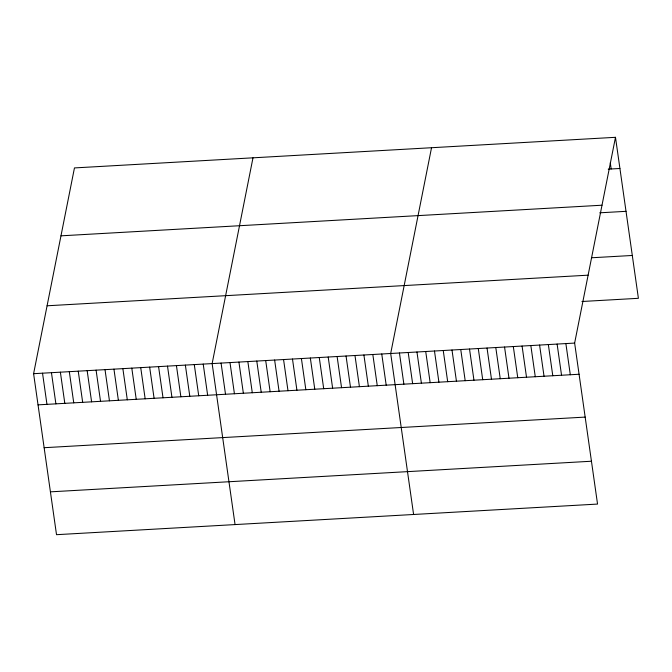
<?xml version="1.0" encoding="UTF-8"?>
<svg xmlns="http://www.w3.org/2000/svg" width="672" height="672" viewBox="0 0 672 672"><rect width="100%" height="100%" fill="white"/><g stroke="black" fill="none" stroke-linecap="round" stroke-linejoin="round"><path stroke-width="1.01" d="M615.485 137.315L574.636 343.081L597.542 504.076L56.515 534.685L33.6 373.691L74.458 167.924L615.485 137.315L638.4 298.309L581.952 301.501M252.991 157.819L212.142 363.586L235.057 524.588M431.533 147.722L390.684 353.489L413.599 514.483M608.244 169.142L619.92 168.479M60.976 235.83L602.003 205.212M599.743 212.814L626.018 211.327M591.427 257.779L632.302 255.469M47.082 305.785L588.118 275.176M33.6 373.691L574.636 343.081M38.035 404.863L579.071 374.254M44.134 447.703L585.169 417.094M50.417 491.845L591.452 461.236M610.277 162.742L611.167 168.974M565.874 343.577L570.31 374.749M557.113 344.072L561.548 375.245M548.352 344.568L552.787 375.74M539.591 345.064L544.034 376.236M530.838 345.559L535.273 376.732M522.077 346.055L526.512 377.227M513.316 346.55L517.751 377.723M504.554 347.046L508.99 378.218M495.793 347.542L500.237 378.714M487.04 348.037L491.476 379.21M478.279 348.533L482.714 379.705M469.518 349.028L473.953 380.201M460.757 349.524L465.192 380.696M451.996 350.02L456.439 381.192M443.243 350.515L447.678 381.688M434.482 351.011L438.917 382.183M425.72 351.506L430.156 382.679M416.959 352.002L421.394 383.174M408.198 352.498L412.633 383.67M399.445 352.993L403.88 384.166M381.755 353.993L386.19 385.165M372.826 354.497L377.261 385.669M363.905 355.001L368.34 386.173M354.976 355.505L359.411 386.677M346.046 356.009L350.482 387.181M337.117 356.521L341.552 387.685M328.196 357.025L332.632 388.198M319.267 357.529L323.702 388.702M310.338 358.033L314.773 389.206M301.409 358.537L305.844 389.71M292.488 359.041L296.923 390.214M283.559 359.545L287.994 390.718M274.63 360.049L279.065 391.222M265.7 360.562L270.136 391.726M256.78 361.066L261.215 392.238M247.85 361.57L252.286 392.742M238.921 362.074L243.356 393.246M229.992 362.578L234.427 393.75M221.071 363.082L225.506 394.254M203.213 364.09L207.648 395.262M194.284 364.602L198.727 395.774M185.363 365.106L189.798 396.278M176.434 365.61L180.869 396.782M167.504 366.114L171.94 397.286M158.575 366.618L163.019 397.79M149.654 367.122L154.09 398.294M140.725 367.626L145.16 398.798M131.796 368.138L136.231 399.302M122.867 368.642L127.31 399.815M113.946 369.146L118.381 400.319M105.017 369.65L109.452 400.823M96.088 370.154L100.523 401.327M87.158 370.658L91.602 401.831M78.238 371.162L82.673 402.335M69.308 371.666L73.744 402.839M60.379 372.179L64.814 403.343M51.45 372.683L55.894 403.855M42.529 373.187L46.964 404.359"/></g></svg>
